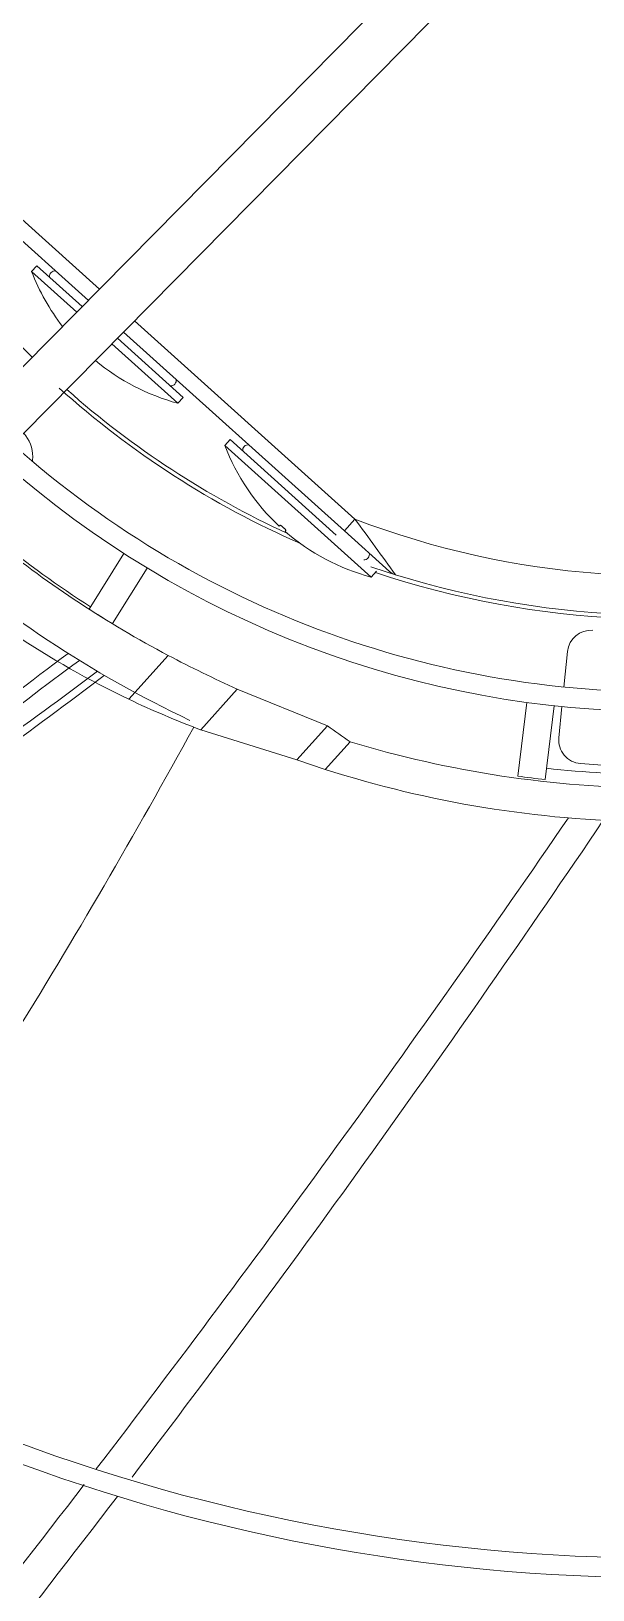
# Model space of a CAD drawing. Header units: millimetres. Extents: x 113490 to 142599, y -20467 to 115.
# Drawn here: x 122879.2 to 122950.5, y -10526.5 to -10328.6 of the extents above; entities that cross this region are included whole.
import ezdxf

# ---------------------------------------------------------------- set-up
doc = ezdxf.new("R2010")
doc.units = ezdxf.units.MM
doc.layers.add('DV3_0', color=7, linetype='Continuous')

msp = doc.modelspace()

# ---------------------------------------------------------------- linework, layer by layer
at = {"layer": 'DV3_0', "color": 7, "linetype": 'Continuous', "lineweight": 15}
for p, q in [((122945.2, -10303.23), (122611.6, -10641.53)), ((122612.45, -10649.21), (122950.11, -10306.79)), ((122860.97, -10339.78), (122886.49, -10362.76)), ((122879.96, -10358.36), (122879.29, -10359.1)), ((122879.96, -10358.36), (122885.72, -10363.55)), ((122885.02, -10364.26), (122879.29, -10359.1)), ((122890.96, -10366.78), (122919, -10392.03)), ((122897.87, -10375.83), (122889.48, -10368.28)), ((122890.18, -10367.57), (122898.54, -10375.09)), ((122897.87, -10375.83), (122898.54, -10375.09)), ((122904.48, -10380.44), (122903.81, -10381.18)), ((122904.48, -10380.44), (122917.96, -10392.57)), ((122922.39, -10397.91), (122903.81, -10381.18)), ((122910.84, -10391.32), (122910.73, -10391.44)), ((122911.58, -10391.99), (122911.47, -10392.11)), ((122919, -10392.03), (122924.73, -10397.19)), ((122886.58, -10401.96), (122890.99, -10394.91)), ((122889.55, -10403.81), (122893.96, -10396.76)), ((122922.39, -10397.91), (122923.06, -10397.17)), ((122946.86, -10411.87), (122947.32, -10407.35)), ((122905.38, -10412.15), (122916.83, -10416.79)), ((122941, -10423.19), (122942.15, -10413.83)), ((122944.47, -10423.62), (122945.62, -10414.25)), ((122946.22, -10418.3), (122946.61, -10414.36)), ((122900.75, -10417.29), (122912.94, -10421.11)), ((122912.94, -10421.11), (122916.83, -10416.79)), ((122916.56, -10422.33), (122919.72, -10418.81)), ((122912.94, -10421.11), (122916.56, -10422.33))]:
    msp.add_line(p, q, dxfattribs=at)
at = {"layer": 'DV3_0', "color": 7, "linetype": 'Continuous', "lineweight": 20}
for p, q in [((122862.31, -10338.3), (122887.9, -10361.34)), ((122892.36, -10365.36), (122920.34, -10390.54)), ((122920.34, -10390.54), (122919, -10392.03)), ((122891.62, -10413.41), (122896.62, -10407.85)), ((122900.75, -10417.29), (122905.38, -10412.15))]:
    msp.add_line(p, q, dxfattribs=at)
at = {"layer": 'DV3_0', "color": 7, "linetype": 'Continuous', "lineweight": 15}
for centre, radius, start, end in [((122959.24, -10288.99), 113.75, 210.7758, 225.4011), ((122905, -10349.23), 27.54, 201.0085, 217.7319), ((122882.23, -10359.69), 0.667, 79.7797, 190.9881), ((122905, -10349.23), 27.54, 230.2425, 254.9915), ((122959.24, -10288.99), 114.25, 251.4688, 315.1695), ((122959.24, -10288.99), 113.75, 252.7316, 315.086), ((122959.24, -10288.99), 123.5, 226.1082, 316.2428), ((122959.24, -10288.99), 114.25, 228, 246.3522), ((122959.24, -10288.99), 113.75, 228.4247, 245.3309), ((122896.97, -10372.96), 0.667, 265.0119, 16.2203), ((122874.93, -10382.63), 4.5, 0, 41.7492), ((122874.93, -10382.63), 4.5, 352.604, 0), ((122929.52, -10371.31), 27.54, 201.0085, 226.9598), ((122906.76, -10381.77), 0.667, 79.7797, 190.9881), ((122959.24, -10288.99), 126, 228.4752, 270), ((122929.52, -10371.31), 27.54, 229.0402, 254.9915), ((122959.24, -10288.99), 140.5, 227.9063, 244.7865), ((122959.24, -10288.99), 134.34, 231.0499, 242.2199), ((122959.24, -10288.99), 134, 230.9991, 237.2517), ((122941.5, -10308.69), 116, 228, 244.5279), ((122921.5, -10395.04), 0.667, 265.0119, 16.2203), ((122959.24, -10288.99), 113.75, 251.0766, 252.7316), ((122956.83, -10292.85), 129.77, 237.2273, 238.7727), ((122950.3, -10407.65), 3, 85.6946, 174.25), ((122979.96, -10249.44), 178.99, 242.252, 245.3745), ((122941.5, -10308.69), 116, 244.5279, 249.4312), ((122134.84, -9998), 872.24, 325.21173, 331.29356), ((122959.24, -10288.99), 135.7, 253.0696, 269.7571), ((122949.2, -10418.6), 3, 174.25, 265.5723), ((122959.24, -10288.99), 134, 263.7483, 270.0009), ((122959.24, -10288.99), 133, 265.5723, 269.3637), ((122959.24, -10288.99), 140, 252.2495, 269.2323), ((121362.45, -9342.41), 1921.39, 322.53383, 325.57983), ((121426.55, -9398.09), 1840.9, 322.75622, 325.95172), ((122959.24, -10288.99), 233.5, 225.7814, 315.7154), ((122959.24, -10288.99), 236, 227.0266, 270), ((121362.45, -9342.41), 1921.39, 319.10975, 322.45989), ((121426.55, -9398.09), 1840.9, 319.15831, 322.66086)]:
    msp.add_arc(centre, radius, start, end, dxfattribs=at)
at = {"layer": 'DV3_0', "color": 7, "linetype": 'Continuous', "lineweight": 20}
for centre, radius, start, end in [((122959.24, -10288.99), 108.75, 249.0395, 315.4011), ((122323.44, -10829.63), 741, 35.66326, 36.33889), ((122967.28, -10524.15), 143.27, 125.5681, 139.8477), ((123007.67, -10579.87), 210.53, 125.5148, 134.442), ((122386.6, -9741.76), 835.11, 304.55332, 306.86693), ((122428.74, -9804.53), 760.56, 304.57503, 307.19348)]:
    msp.add_arc(centre, radius, start, end, dxfattribs=at)
at = {"layer": 'DV3_0', "color": 7, "linetype": 'Continuous', "lineweight": 15}
for centre, major_axis, ratio, start_param, end_param in [((134617.19, 2599.83), (-11711.88, -13007.35), 0.087169, 0.009677, 0.011971), ((122943.23, -10419.38), (-21.65, 2.66), 0.186545, 1.490488, 1.651105)]:
    msp.add_ellipse(centre, major_axis=major_axis, ratio=ratio, start_param=start_param, end_param=end_param, dxfattribs=at)
for points, knots in [([(122911.24, -10391.61), (122911.23, -10391.6), (122911.19, -10391.57), (122911.15, -10391.53), (122911.09, -10391.48), (122911.03, -10391.43), (122910.97, -10391.38), (122910.92, -10391.35), (122910.88, -10391.33), (122910.85, -10391.31), (122910.84, -10391.32), (122910.84, -10391.32)], [0, 0, 0, 0, 0.083334, 0.166303, 0.249826, 0.374984, 0.50015, 0.626605, 0.751629, 0.877407, 1, 1, 1, 1]), ([(122910.84, -10391.32), (122910.84, -10391.32), (122910.84, -10391.31), (122910.86, -10391.32), (122910.88, -10391.33), (122910.92, -10391.35), (122910.97, -10391.38), (122911.03, -10391.43), (122911.1, -10391.49), (122911.17, -10391.55), (122911.22, -10391.59), (122911.24, -10391.61)], [0, 0, 0, 0, 0.081654, 0.164063, 0.248595, 0.373578, 0.500083, 0.625199, 0.750404, 0.875284, 1, 1, 1, 1]), ([(122911.58, -10391.99), (122911.58, -10391.98), (122911.58, -10391.98), (122911.58, -10391.97), (122911.56, -10391.94), (122911.54, -10391.91), (122911.5, -10391.86), (122911.45, -10391.81), (122911.38, -10391.74), (122911.32, -10391.68), (122911.27, -10391.63), (122911.24, -10391.61)], [0, 0, 0, 0, 0.081654, 0.164063, 0.248595, 0.373578, 0.500083, 0.625199, 0.750404, 0.875284, 1, 1, 1, 1]), ([(122911.24, -10391.61), (122911.26, -10391.63), (122911.29, -10391.66), (122911.34, -10391.7), (122911.39, -10391.75), (122911.45, -10391.81), (122911.5, -10391.86), (122911.54, -10391.91), (122911.57, -10391.95), (122911.58, -10391.98), (122911.58, -10391.98), (122911.58, -10391.99)], [0, 0, 0, 0, 0.083334, 0.166303, 0.249826, 0.374984, 0.50015, 0.626605, 0.751629, 0.877407, 1, 1, 1, 1])]:
    msp.add_open_spline(points, degree=3, knots=knots, dxfattribs=at)
msp.add_open_spline([(122925.47, -10397.61), (122925.2, -10397.53), (122924.94, -10397.38), (122924.73, -10397.19)], degree=3, dxfattribs=at)

doc.saveas('drawing.dxf')
